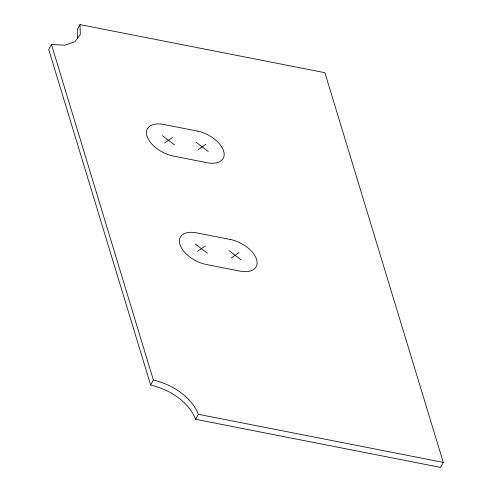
<?xml version="1.0" encoding="UTF-8"?>
<svg xmlns="http://www.w3.org/2000/svg" width="492" height="492" viewBox="0 0 492 492"><rect width="100%" height="100%" fill="white"/><g stroke="black" fill="none" stroke-linecap="round" stroke-linejoin="round"><path stroke-width="0.74" d="M79.987 24.6L80.337 34.422L75.036 41.648L64.882 45.178L51.432 44.477L48.714 49.477L150.65 384.978C169.383 389.664 188.012 400.82 195.675 419.307L440.568 467.4L443.286 462.4L324.886 72.693L79.987 24.6L77.269 29.6L77.595 38.665M150.65 384.978L153.363 379.978L51.432 44.477M195.675 419.307L198.387 414.301C190.73 395.82 172.102 384.664 153.363 379.978M164.617 142.932L172.305 137.582M198.338 149.556L206.025 144.205M197.55 251.332L205.238 245.982M231.277 257.956L238.964 252.605M198.387 414.301L443.286 462.4M196.123 142.256L208.245 151.499M162.397 135.638L174.519 144.876M229.057 250.662L241.178 259.899M195.336 244.038L207.458 253.275M197.378 131.069L163.658 124.445A23.96 13.315 28.5 0 0 146.997 136.044A23.96 13.315 28.5 0 0 173.264 156.062L206.984 162.686A23.96 13.315 28.5 0 0 223.645 151.093A23.96 13.315 28.5 0 0 197.378 131.069M230.317 239.475L196.591 232.851A23.96 13.315 28.5 0 0 179.931 244.444A23.96 13.315 28.5 0 0 206.197 264.468L239.924 271.092A23.96 13.315 28.5 0 0 256.578 259.493A23.96 13.315 28.5 0 0 230.317 239.475"/></g></svg>
